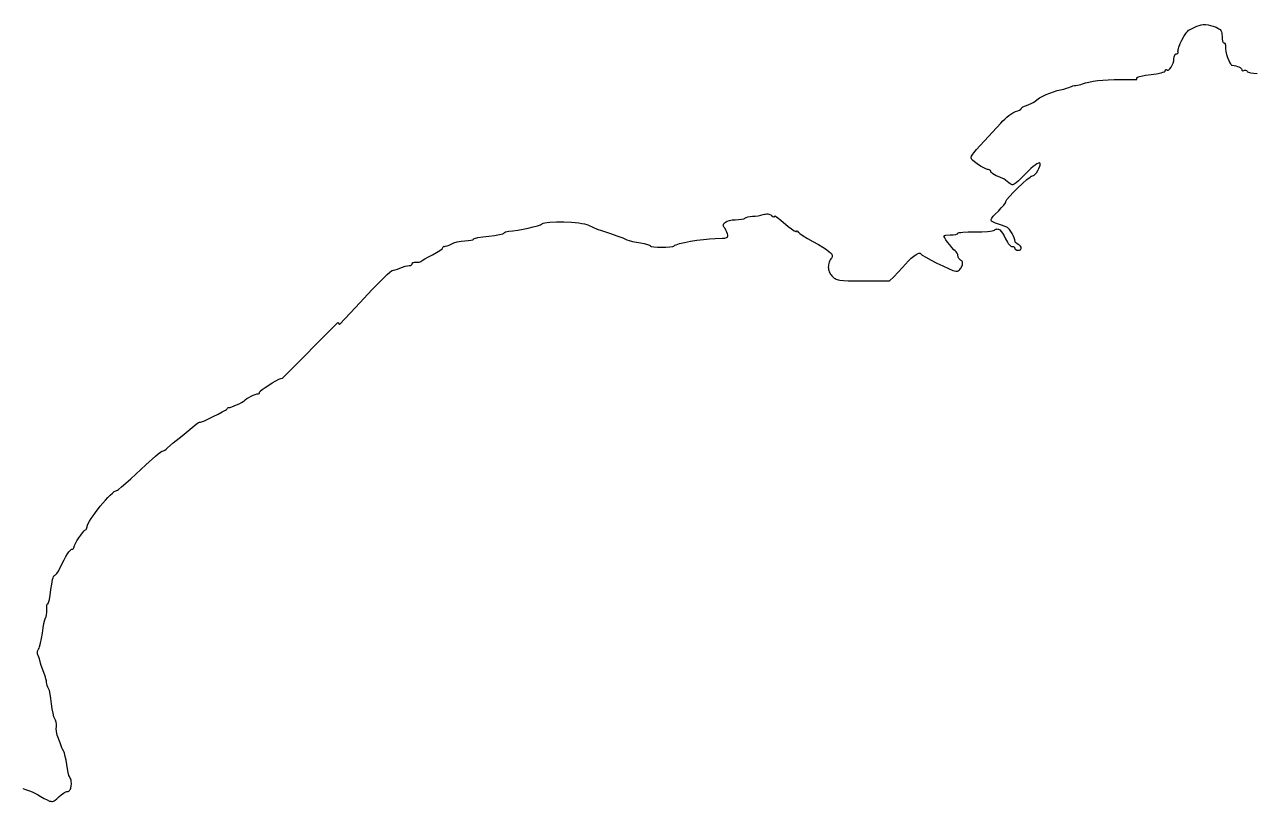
# Model space of a CAD drawing. Extents: x -20.7 to -3.4, y 4.4 to 16.8.
# Drawn here: x -12.048 to -8.401, y 4.445 to 6.747 of the extents above; entities that cross this region are included whole.
import ezdxf

# ---------------------------------------------------------------- set-up
doc = ezdxf.new("R2010")
doc.units = 0
doc.header["$MEASUREMENT"] = 0
doc.layers.add('LAYER_1', color=18, linetype='CONTINUOUS')

msp = doc.modelspace()

# ---------------------------------------------------------------- linework, layer by layer
at = {"layer": 'LAYER_1', "color": 7}
for p, q in [((-8.6129, 6.7119), (-8.6069, 6.721)), ((-8.6069, 6.721), (-8.604, 6.7248)), ((-8.604, 6.7248), (-8.6011, 6.728)), ((-8.6011, 6.728), (-8.5984, 6.7304)), ((-8.5984, 6.7304), (-8.5959, 6.7319)), ((-8.5959, 6.7319), (-8.5737, 6.7424)), ((-8.5737, 6.7424), (-8.5676, 6.7448)), ((-8.5676, 6.7448), (-8.5613, 6.7465)), ((-8.5613, 6.7465), (-8.5548, 6.7473)), ((-8.5548, 6.7473), (-8.548, 6.7474)), ((-8.548, 6.7474), (-8.5409, 6.7466)), ((-8.5409, 6.7466), (-8.5334, 6.745)), ((-8.5334, 6.745), (-8.5255, 6.7427)), ((-8.5255, 6.7427), (-8.517, 6.7395)), ((-8.517, 6.7395), (-8.5123, 6.7373)), ((-8.5123, 6.7373), (-8.5084, 6.735)), ((-8.5084, 6.735), (-8.5053, 6.7324)), ((-8.5053, 6.7324), (-8.503, 6.7296)), ((-8.503, 6.7296), (-8.5012, 6.7262)), ((-8.5012, 6.7262), (-8.5001, 6.7224)), ((-8.5001, 6.7224), (-8.4995, 6.7178)), ((-8.4995, 6.7178), (-8.4993, 6.7125)), ((-8.4993, 6.7125), (-8.4988, 6.7049)), ((-8.6296, 6.6719), (-8.6287, 6.6761)), ((-8.6287, 6.6761), (-8.6274, 6.6807)), ((-8.6274, 6.6807), (-8.6236, 6.6909)), ((-8.6236, 6.6909), (-8.6186, 6.7015)), ((-8.6186, 6.7015), (-8.6129, 6.7119)), ((-8.4988, 6.7049), (-8.4975, 6.6987)), ((-8.4975, 6.6987), (-8.4967, 6.6963)), ((-8.4967, 6.6963), (-8.4957, 6.6945)), ((-8.4957, 6.6945), (-8.4945, 6.6934)), ((-8.4945, 6.6934), (-8.4934, 6.693)), ((-8.4934, 6.693), (-8.4922, 6.6927)), ((-8.4922, 6.6927), (-8.4912, 6.6921)), ((-8.4912, 6.6921), (-8.4903, 6.6911)), ((-8.4903, 6.6911), (-8.4897, 6.6898)), ((-8.4897, 6.6898), (-8.4889, 6.6864)), ((-8.489, 6.6823), (-8.4892, 6.6793)), ((-8.4892, 6.6793), (-8.4891, 6.6758)), ((-8.4891, 6.6758), (-8.4879, 6.6677)), ((-8.4889, 6.6864), (-8.489, 6.6823)), ((-8.6443, 6.6331), (-8.6425, 6.6396)), ((-8.6425, 6.6396), (-8.642, 6.6429)), ((-8.642, 6.6429), (-8.6418, 6.646)), ((-8.6418, 6.646), (-8.6412, 6.6517)), ((-8.6412, 6.6517), (-8.6397, 6.6563)), ((-8.6397, 6.6563), (-8.6388, 6.6581)), ((-8.6388, 6.6581), (-8.6376, 6.6595)), ((-8.6376, 6.6595), (-8.6364, 6.6603)), ((-8.6364, 6.6603), (-8.6351, 6.6606)), ((-8.6351, 6.6606), (-8.6327, 6.661)), ((-8.6327, 6.661), (-8.6309, 6.662)), ((-8.6309, 6.662), (-8.6298, 6.6636)), ((-8.6299, 6.6684), (-8.6296, 6.6719)), ((-8.6297, 6.6655), (-8.6299, 6.6684)), ((-8.6298, 6.6636), (-8.6297, 6.6655)), ((-8.4879, 6.6677), (-8.4857, 6.6587)), ((-8.4857, 6.6587), (-8.4829, 6.6495)), ((-8.4829, 6.6495), (-8.4795, 6.641)), ((-8.4795, 6.641), (-8.476, 6.6339)), ((-8.6932, 6.6017), (-8.6798, 6.6046)), ((-8.6798, 6.6046), (-8.6747, 6.6061)), ((-8.6747, 6.6061), (-8.6708, 6.6077)), ((-8.6708, 6.6077), (-8.6683, 6.6092)), ((-8.6683, 6.6092), (-8.6677, 6.61)), ((-8.6677, 6.61), (-8.6675, 6.6107)), ((-8.6675, 6.6107), (-8.6671, 6.613)), ((-8.6671, 6.613), (-8.6662, 6.6142)), ((-8.6662, 6.6142), (-8.6656, 6.6145)), ((-8.6656, 6.6145), (-8.6649, 6.6144)), ((-8.6649, 6.6144), (-8.6632, 6.6133)), ((-8.6632, 6.6133), (-8.662, 6.6124)), ((-8.662, 6.6124), (-8.6605, 6.6122)), ((-8.6605, 6.6122), (-8.6589, 6.6125)), ((-8.6589, 6.6125), (-8.6572, 6.6134)), ((-8.6572, 6.6134), (-8.6537, 6.6165)), ((-8.6537, 6.6165), (-8.6502, 6.6211)), ((-8.6502, 6.6211), (-8.647, 6.6267)), ((-8.647, 6.6267), (-8.6443, 6.6331)), ((-8.476, 6.6339), (-8.4743, 6.6311)), ((-8.4743, 6.6311), (-8.4726, 6.6289)), ((-8.4726, 6.6289), (-8.471, 6.6275)), ((-8.471, 6.6275), (-8.4696, 6.6269)), ((-8.4696, 6.6269), (-8.4636, 6.626)), ((-8.4636, 6.626), (-8.4582, 6.6249)), ((-8.4582, 6.6249), (-8.4533, 6.6235)), ((-8.4533, 6.6235), (-8.4491, 6.6219)), ((-8.4491, 6.6219), (-8.4457, 6.6201)), ((-8.4457, 6.6201), (-8.4432, 6.6182)), ((-8.4432, 6.6182), (-8.4416, 6.6162)), ((-8.4416, 6.6162), (-8.441, 6.6142)), ((-8.441, 6.6142), (-8.4406, 6.6121)), ((-8.4406, 6.6121), (-8.4393, 6.611)), ((-8.4393, 6.611), (-8.4374, 6.6108)), ((-8.4374, 6.6108), (-8.435, 6.6118)), ((-8.435, 6.6118), (-8.4324, 6.6127)), ((-8.4324, 6.6127), (-8.4296, 6.6125)), ((-8.4296, 6.6125), (-8.427, 6.6112)), ((-8.427, 6.6112), (-8.4249, 6.609)), ((-8.4249, 6.609), (-8.4235, 6.6076)), ((-8.4235, 6.6076), (-8.4212, 6.6064)), ((-8.4212, 6.6064), (-8.4181, 6.6053)), ((-8.4181, 6.6053), (-8.4143, 6.6044)), ((-8.4143, 6.6044), (-8.4054, 6.6031)), ((-8.4054, 6.6031), (-8.3956, 6.6025)), ((-8.9415, 6.5656), (-8.937, 6.5667)), ((-8.937, 6.5667), (-8.9327, 6.5673)), ((-8.9327, 6.5673), (-8.9282, 6.5678)), ((-8.9282, 6.5678), (-8.923, 6.5688)), ((-8.923, 6.5688), (-8.9178, 6.5702)), ((-8.9178, 6.5702), (-8.9133, 6.5717)), ((-8.9133, 6.5717), (-8.9045, 6.5746)), ((-8.9045, 6.5746), (-8.8938, 6.5772)), ((-8.8938, 6.5772), (-8.8815, 6.5794)), ((-8.8815, 6.5794), (-8.8676, 6.5813)), ((-8.8676, 6.5813), (-8.8526, 6.5828)), ((-8.8526, 6.5828), (-8.8364, 6.5839)), ((-8.8364, 6.5839), (-8.8194, 6.5845)), ((-8.8194, 6.5845), (-8.8017, 6.5847)), ((-8.8017, 6.5847), (-8.7516, 6.5845)), ((-8.7516, 6.5897), (-8.7513, 6.5903)), ((-8.7516, 6.5845), (-8.7516, 6.5897)), ((-8.7513, 6.5903), (-8.7507, 6.5908)), ((-8.7507, 6.5908), (-8.7482, 6.5921)), ((-8.7482, 6.5921), (-8.7444, 6.5934)), ((-8.7444, 6.5934), (-8.7392, 6.5947)), ((-8.7392, 6.5947), (-8.7258, 6.5972)), ((-8.7258, 6.5972), (-8.7095, 6.5994)), ((-8.7095, 6.5994), (-8.6932, 6.6017)), ((-9.0404, 6.5298), (-9.031, 6.5349)), ((-9.031, 6.5349), (-9.0207, 6.5398)), ((-9.0207, 6.5398), (-9.0098, 6.5445)), ((-9.0098, 6.5445), (-8.9987, 6.5485)), ((-8.9987, 6.5485), (-8.988, 6.5518)), ((-8.988, 6.5518), (-8.978, 6.5542)), ((-8.978, 6.5542), (-8.9687, 6.5562)), ((-8.9687, 6.5562), (-8.9601, 6.5585)), ((-8.9601, 6.5585), (-8.9532, 6.5607)), ((-8.9532, 6.5607), (-8.9489, 6.5626)), ((-8.9489, 6.5626), (-8.9456, 6.5642)), ((-8.9456, 6.5642), (-8.9415, 6.5656)), ((-9.1046, 6.4917), (-9.0993, 6.4941)), ((-9.0993, 6.4941), (-9.0957, 6.4966)), ((-9.0957, 6.4966), (-9.0948, 6.4978)), ((-9.0948, 6.4978), (-9.0944, 6.4989)), ((-9.0944, 6.4989), (-9.0941, 6.5)), ((-9.0941, 6.5), (-9.0932, 6.5012)), ((-9.0932, 6.5012), (-9.0898, 6.5036)), ((-9.0898, 6.5036), (-9.0848, 6.506)), ((-9.0848, 6.506), (-9.0787, 6.5079)), ((-9.0787, 6.5079), (-9.0719, 6.5101)), ((-9.0719, 6.5101), (-9.0651, 6.513)), ((-9.0651, 6.513), (-9.0589, 6.5165)), ((-9.0589, 6.5165), (-9.0544, 6.5199)), ((-9.0544, 6.5199), (-9.0483, 6.5247)), ((-9.0483, 6.5247), (-9.0404, 6.5298)), ((-9.1547, 6.4556), (-9.149, 6.4617)), ((-9.149, 6.4617), (-9.1429, 6.4675)), ((-9.1429, 6.4675), (-9.1368, 6.473)), ((-9.1368, 6.473), (-9.1308, 6.4779)), ((-9.1308, 6.4779), (-9.125, 6.4822)), ((-9.125, 6.4822), (-9.1197, 6.4857)), ((-9.1197, 6.4857), (-9.115, 6.4882)), ((-9.115, 6.4882), (-9.1111, 6.4896)), ((-9.1111, 6.4896), (-9.1046, 6.4917)), ((-9.2158, 6.3889), (-9.1547, 6.4556)), ((-9.227, 6.3767), (-9.2158, 6.3889)), ((-9.2426, 6.352), (-9.2425, 6.3544)), ((-9.242, 6.3497), (-9.2426, 6.352)), ((-9.2425, 6.3544), (-9.2417, 6.3571)), ((-9.2408, 6.3475), (-9.242, 6.3497)), ((-9.2417, 6.3571), (-9.2403, 6.3601)), ((-9.2389, 6.3453), (-9.2408, 6.3475)), ((-9.2403, 6.3601), (-9.2381, 6.3634)), ((-9.2381, 6.3634), (-9.2351, 6.3673)), ((-9.2351, 6.3673), (-9.227, 6.3767)), ((-9.2333, 6.3406), (-9.2389, 6.3453)), ((-9.2252, 6.3348), (-9.2333, 6.3406)), ((-9.215, 6.3282), (-9.2252, 6.3348)), ((-9.2055, 6.3228), (-9.215, 6.3282)), ((-9.1977, 6.3191), (-9.2055, 6.3228)), ((-9.1948, 6.3181), (-9.1977, 6.3191)), ((-9.1927, 6.3177), (-9.1948, 6.3181)), ((-9.1897, 6.3173), (-9.1927, 6.3177)), ((-9.1873, 6.3161), (-9.1897, 6.3173)), ((-9.1856, 6.3144), (-9.1873, 6.3161)), ((-9.185, 6.3123), (-9.1856, 6.3144)), ((-9.1848, 6.3113), (-9.185, 6.3123)), ((-9.1842, 6.3103), (-9.1848, 6.3113)), ((-9.0733, 6.3134), (-9.0813, 6.3055)), ((-9.0659, 6.3204), (-9.0733, 6.3134)), ((-9.059, 6.3263), (-9.0659, 6.3204)), ((-9.053, 6.3311), (-9.059, 6.3263)), ((-9.0479, 6.3346), (-9.053, 6.3311)), ((-9.0496, 6.3084), (-9.0454, 6.3146)), ((-9.0438, 6.3369), (-9.0479, 6.3346)), ((-9.0454, 6.3146), (-9.0419, 6.3212)), ((-9.0409, 6.3377), (-9.0438, 6.3369)), ((-9.0419, 6.3212), (-9.0395, 6.3275)), ((-9.04, 6.3375), (-9.0409, 6.3377)), ((-9.0393, 6.337), (-9.04, 6.3375)), ((-9.0395, 6.3275), (-9.0388, 6.3304)), ((-9.0387, 6.3352), (-9.0393, 6.337)), ((-9.0388, 6.3304), (-9.0385, 6.333)), ((-9.0385, 6.333), (-9.0387, 6.3352)), ((-9.1821, 6.3079), (-9.1842, 6.3103)), ((-9.1787, 6.3052), (-9.1821, 6.3079)), ((-9.1742, 6.3024), (-9.1787, 6.3052)), ((-9.1689, 6.2995), (-9.1742, 6.3024)), ((-9.1629, 6.2967), (-9.1689, 6.2995)), ((-9.1563, 6.2939), (-9.1629, 6.2967)), ((-9.1494, 6.2915), (-9.1563, 6.2939)), ((-9.146, 6.2898), (-9.1494, 6.2915)), ((-9.1413, 6.2867), (-9.146, 6.2898)), ((-9.1362, 6.2827), (-9.1413, 6.2867)), ((-9.131, 6.2782), (-9.1362, 6.2827)), ((-9.1271, 6.2749), (-9.131, 6.2782)), ((-9.1235, 6.2729), (-9.1271, 6.2749)), ((-9.1099, 6.278), (-9.1154, 6.2741)), ((-9.1027, 6.2843), (-9.1099, 6.278)), ((-9.1044, 6.2638), (-9.0908, 6.2767)), ((-9.0934, 6.2934), (-9.1027, 6.2843)), ((-9.0813, 6.3055), (-9.0934, 6.2934)), ((-9.0908, 6.2767), (-9.0783, 6.2877)), ((-9.0783, 6.2877), (-9.0684, 6.2954)), ((-9.0684, 6.2954), (-9.0649, 6.2976)), ((-9.0649, 6.2976), (-9.0627, 6.2983)), ((-9.0627, 6.2983), (-9.0607, 6.2987)), ((-9.0607, 6.2987), (-9.0586, 6.2997)), ((-9.0586, 6.2997), (-9.0564, 6.3012)), ((-9.0564, 6.3012), (-9.0542, 6.3032)), ((-9.0542, 6.3032), (-9.0496, 6.3084)), ((-9.1368, 6.2286), (-9.1289, 6.2382)), ((-9.1289, 6.2382), (-9.1176, 6.2505)), ((-9.1217, 6.2725), (-9.1235, 6.2729)), ((-9.1198, 6.2725), (-9.1217, 6.2725)), ((-9.1177, 6.2731), (-9.1198, 6.2725)), ((-9.1154, 6.2741), (-9.1177, 6.2731)), ((-9.1176, 6.2505), (-9.1044, 6.2638)), ((-9.1624, 6.1948), (-9.1536, 6.2038)), ((-9.1536, 6.2038), (-9.1464, 6.2121)), ((-9.1464, 6.2121), (-9.1415, 6.2188)), ((-9.1415, 6.2188), (-9.1402, 6.2213)), ((-9.1402, 6.2213), (-9.1397, 6.2229)), ((-9.1397, 6.2229), (-9.1389, 6.2252)), ((-9.1389, 6.2252), (-9.1368, 6.2286)), ((-9.966, 6.1644), (-9.9592, 6.1668)), ((-9.9592, 6.1668), (-9.9511, 6.1684)), ((-9.9511, 6.1684), (-9.9422, 6.1689)), ((-9.9422, 6.1689), (-9.9325, 6.1693)), ((-9.9325, 6.1693), (-9.9238, 6.1704)), ((-9.9238, 6.1704), (-9.9171, 6.1719)), ((-9.9171, 6.1719), (-9.9148, 6.1728)), ((-9.9148, 6.1728), (-9.9133, 6.1738)), ((-9.9133, 6.1738), (-9.912, 6.1748)), ((-9.912, 6.1748), (-9.9101, 6.1757)), ((-9.9101, 6.1757), (-9.9048, 6.1773)), ((-9.9048, 6.1773), (-9.8983, 6.1785)), ((-9.8983, 6.1785), (-9.8912, 6.179)), ((-9.8912, 6.179), (-9.8834, 6.1795)), ((-9.8834, 6.1795), (-9.8747, 6.1807)), ((-9.8747, 6.1807), (-9.8662, 6.1824)), ((-9.8662, 6.1824), (-9.8591, 6.1843)), ((-9.8591, 6.1843), (-9.8557, 6.1853)), ((-9.8557, 6.1853), (-9.8522, 6.1859)), ((-9.8522, 6.1859), (-9.8489, 6.1861)), ((-9.8489, 6.1861), (-9.8457, 6.186)), ((-9.8457, 6.186), (-9.8427, 6.1854)), ((-9.8427, 6.1854), (-9.8398, 6.1845)), ((-9.8398, 6.1845), (-9.8372, 6.1833)), ((-9.8372, 6.1833), (-9.8349, 6.1816)), ((-9.8349, 6.1816), (-9.8312, 6.1789)), ((-9.8312, 6.1789), (-9.8282, 6.1774)), ((-9.8282, 6.1774), (-9.8262, 6.1771)), ((-9.8262, 6.1771), (-9.8257, 6.1774)), ((-9.8257, 6.1774), (-9.8255, 6.1781)), ((-9.8255, 6.1781), (-9.8253, 6.1795)), ((-9.8253, 6.1795), (-9.825, 6.1798)), ((-9.825, 6.1798), (-9.8245, 6.18)), ((-9.8245, 6.18), (-9.8227, 6.1793)), ((-9.8227, 6.1793), (-9.8195, 6.1773)), ((-9.8195, 6.1773), (-9.8074, 6.1677)), ((-9.8074, 6.1677), (-9.785, 6.1491)), ((-9.1838, 6.168), (-9.1836, 6.1697)), ((-9.1834, 6.1665), (-9.1838, 6.168)), ((-9.1836, 6.1697), (-9.1829, 6.1717)), ((-9.1825, 6.1651), (-9.1834, 6.1665)), ((-9.1829, 6.1717), (-9.1817, 6.1739)), ((-9.1811, 6.1638), (-9.1825, 6.1651)), ((-9.1817, 6.1739), (-9.1776, 6.1793)), ((-9.1776, 6.1793), (-9.1711, 6.1861)), ((-9.1711, 6.1861), (-9.1624, 6.1948)), ((-10.6286, 6.1285), (-10.6279, 6.129)), ((-10.6279, 6.129), (-10.6277, 6.1295)), ((-10.6277, 6.1295), (-10.6274, 6.1304)), ((-10.6274, 6.1304), (-10.6265, 6.1313)), ((-10.6265, 6.1313), (-10.6234, 6.133)), ((-10.6234, 6.133), (-10.6187, 6.1342)), ((-10.6187, 6.1342), (-10.6131, 6.135)), ((-10.6131, 6.135), (-10.601, 6.1362)), ((-10.601, 6.1362), (-10.5867, 6.1384)), ((-10.5867, 6.1384), (-10.5712, 6.1412)), ((-10.5712, 6.1412), (-10.5556, 6.1444)), ((-10.5556, 6.1444), (-10.5411, 6.1479)), ((-10.5411, 6.1479), (-10.5287, 6.1512)), ((-10.5287, 6.1512), (-10.5196, 6.1542)), ((-10.5196, 6.1542), (-10.5166, 6.1556)), ((-10.5166, 6.1556), (-10.5148, 6.1567)), ((-10.5148, 6.1567), (-10.5135, 6.1576)), ((-10.5135, 6.1576), (-10.5117, 6.1584)), ((-10.5117, 6.1584), (-10.5067, 6.1598)), ((-10.5067, 6.1598), (-10.5, 6.1609)), ((-10.5, 6.1609), (-10.4918, 6.1617)), ((-10.4918, 6.1617), (-10.4722, 6.1626)), ((-10.4722, 6.1626), (-10.4499, 6.1625)), ((-10.4499, 6.1625), (-10.4272, 6.1614)), ((-10.4272, 6.1614), (-10.4061, 6.1594)), ((-10.4061, 6.1594), (-10.3969, 6.1581)), ((-10.3969, 6.1581), (-10.3888, 6.1567)), ((-10.3888, 6.1567), (-10.3823, 6.155)), ((-10.3823, 6.155), (-10.3775, 6.1531)), ((-10.3775, 6.1531), (-10.3646, 6.1469)), ((-10.3646, 6.1469), (-10.3517, 6.1414)), ((-10.3517, 6.1414), (-10.339, 6.1366)), ((-10.339, 6.1366), (-10.3268, 6.1328)), ((-10.3268, 6.1328), (-10.3116, 6.128)), ((-9.9776, 6.1519), (-9.9774, 6.1539)), ((-9.9773, 6.1499), (-9.9776, 6.1519)), ((-9.9774, 6.1539), (-9.9766, 6.1559)), ((-9.9764, 6.1478), (-9.9773, 6.1499)), ((-9.9766, 6.1559), (-9.9754, 6.1578)), ((-9.9748, 6.1458), (-9.9764, 6.1478)), ((-9.9754, 6.1578), (-9.9737, 6.1596)), ((-9.9724, 6.1425), (-9.9748, 6.1458)), ((-9.9737, 6.1596), (-9.9715, 6.1613)), ((-9.9697, 6.1378), (-9.9724, 6.1425)), ((-9.9715, 6.1613), (-9.969, 6.163)), ((-9.9673, 6.1324), (-9.9697, 6.1378)), ((-9.969, 6.163), (-9.966, 6.1644)), ((-9.9654, 6.1269), (-9.9673, 6.1324)), ((-9.785, 6.1491), (-9.7756, 6.1416)), ((-9.7756, 6.1416), (-9.7679, 6.1364)), ((-9.7679, 6.1364), (-9.7649, 6.1347)), ((-9.7649, 6.1347), (-9.7626, 6.1338)), ((-9.7626, 6.1338), (-9.7612, 6.1336)), ((-9.7612, 6.1336), (-9.7608, 6.1338)), ((-9.7608, 6.1338), (-9.7607, 6.1343)), ((-9.7607, 6.1343), (-9.7603, 6.1359)), ((-9.7603, 6.1359), (-9.7598, 6.1361)), ((-9.7598, 6.1361), (-9.7592, 6.136)), ((-9.7592, 6.136), (-9.7577, 6.1349)), ((-9.7577, 6.1349), (-9.7558, 6.1325)), ((-9.7558, 6.1325), (-9.7541, 6.1306)), ((-9.7541, 6.1306), (-9.7509, 6.128)), ((-9.2825, 6.1277), (-9.282, 6.1287)), ((-9.282, 6.1287), (-9.2818, 6.1292)), ((-9.2818, 6.1292), (-9.281, 6.1297)), ((-9.281, 6.1297), (-9.2781, 6.1306)), ((-9.2781, 6.1306), (-9.2734, 6.1314)), ((-9.2734, 6.1314), (-9.2673, 6.1321)), ((-9.2673, 6.1321), (-9.2514, 6.133)), ((-9.2514, 6.133), (-9.2319, 6.1331)), ((-9.2319, 6.1331), (-9.2118, 6.1333)), ((-9.2118, 6.1333), (-9.1942, 6.1344)), ((-9.1942, 6.1344), (-9.1869, 6.1351)), ((-9.1869, 6.1351), (-9.181, 6.1361)), ((-9.1767, 6.1615), (-9.1811, 6.1638)), ((-9.181, 6.1361), (-9.1766, 6.1371)), ((-9.1704, 6.1592), (-9.1767, 6.1615)), ((-9.1766, 6.1371), (-9.174, 6.1383)), ((-9.174, 6.1383), (-9.1719, 6.1397)), ((-9.1719, 6.1397), (-9.17, 6.1407)), ((-9.1527, 6.1531), (-9.1704, 6.1592)), ((-9.17, 6.1407), (-9.168, 6.1413)), ((-9.168, 6.1413), (-9.1661, 6.1415)), ((-9.1661, 6.1415), (-9.1641, 6.1414)), ((-9.1641, 6.1414), (-9.1622, 6.1408)), ((-9.1622, 6.1408), (-9.1602, 6.1399)), ((-9.1602, 6.1399), (-9.1583, 6.1385)), ((-9.1583, 6.1385), (-9.1543, 6.1345)), ((-9.1543, 6.1345), (-9.1501, 6.1288)), ((-9.1376, 6.1465), (-9.1527, 6.1531)), ((-9.1501, 6.1288), (-9.1456, 6.1212)), ((-9.1357, 6.1454), (-9.1376, 6.1465)), ((-9.1337, 6.1439), (-9.1357, 6.1454)), ((-9.1296, 6.1398), (-9.1337, 6.1439)), ((-9.1255, 6.1345), (-9.1296, 6.1398)), ((-9.1216, 6.1284), (-9.1255, 6.1345)), ((-10.7961, 6.0914), (-10.7903, 6.0937)), ((-10.7903, 6.0937), (-10.7841, 6.0969)), ((-10.7841, 6.0969), (-10.7806, 6.0986)), ((-10.7806, 6.0986), (-10.7763, 6.1002)), ((-10.7763, 6.1002), (-10.766, 6.103)), ((-10.766, 6.103), (-10.7547, 6.1051)), ((-10.7547, 6.1051), (-10.7437, 6.1062)), ((-10.7437, 6.1062), (-10.7338, 6.1069)), ((-10.7338, 6.1069), (-10.7257, 6.1082)), ((-10.7257, 6.1082), (-10.7202, 6.1098)), ((-10.7202, 6.1098), (-10.7187, 6.1106)), ((-10.7187, 6.1106), (-10.7182, 6.1115)), ((-10.7182, 6.1115), (-10.718, 6.112)), ((-10.718, 6.112), (-10.7173, 6.1125)), ((-10.7173, 6.1125), (-10.7147, 6.1136)), ((-10.7147, 6.1136), (-10.7049, 6.1159)), ((-10.7049, 6.1159), (-10.6905, 6.1183)), ((-10.6905, 6.1183), (-10.6729, 6.1204)), ((-10.6729, 6.1204), (-10.6554, 6.1225)), ((-10.6554, 6.1225), (-10.641, 6.125)), ((-10.641, 6.125), (-10.6312, 6.1274)), ((-10.6312, 6.1274), (-10.6286, 6.1285)), ((-10.3116, 6.128), (-10.293, 6.1215)), ((-10.293, 6.1215), (-10.2756, 6.1149)), ((-10.2756, 6.1149), (-10.2636, 6.1097)), ((-10.2636, 6.1097), (-10.2569, 6.1072)), ((-10.2569, 6.1072), (-10.247, 6.1045)), ((-10.247, 6.1045), (-10.2353, 6.102)), ((-10.2353, 6.102), (-10.2232, 6.1)), ((-10.2232, 6.1), (-10.2119, 6.0981)), ((-10.2119, 6.0981), (-10.2027, 6.0959)), ((-10.2027, 6.0959), (-10.1965, 6.0937)), ((-10.1965, 6.0937), (-10.1948, 6.0927)), ((-10.1948, 6.0927), (-10.1942, 6.0917)), ((-10.123, 6.0916), (-10.1211, 6.0931)), ((-10.1211, 6.0931), (-10.1176, 6.0946)), ((-10.1176, 6.0946), (-10.107, 6.098)), ((-10.107, 6.098), (-10.0923, 6.1015)), ((-10.0923, 6.1015), (-10.0749, 6.1049)), ((-10.0749, 6.1049), (-10.0559, 6.108)), ((-10.0559, 6.108), (-10.0365, 6.1105)), ((-10.0365, 6.1105), (-10.0181, 6.1123)), ((-10.0181, 6.1123), (-10.0018, 6.1132)), ((-10.0018, 6.1132), (-9.9799, 6.1139)), ((-9.9799, 6.1139), (-9.973, 6.1147)), ((-9.973, 6.1147), (-9.9683, 6.1158)), ((-9.9683, 6.1158), (-9.9667, 6.1166)), ((-9.9667, 6.1166), (-9.9655, 6.1175)), ((-9.9655, 6.1175), (-9.9647, 6.1186)), ((-9.9644, 6.1229), (-9.9654, 6.1269)), ((-9.9647, 6.1186), (-9.9643, 6.1198)), ((-9.9643, 6.1198), (-9.9644, 6.1229)), ((-9.7509, 6.128), (-9.7411, 6.1212)), ((-9.7411, 6.1212), (-9.7277, 6.113)), ((-9.7277, 6.113), (-9.7122, 6.1043)), ((-9.7122, 6.1043), (-9.6957, 6.0952)), ((-9.6957, 6.0952), (-9.6821, 6.0872)), ((-9.3232, 6.1199), (-9.323, 6.121)), ((-9.3229, 6.1185), (-9.3232, 6.1199)), ((-9.323, 6.121), (-9.3224, 6.1219)), ((-9.3211, 6.1148), (-9.3229, 6.1185)), ((-9.3224, 6.1219), (-9.3214, 6.1225)), ((-9.3214, 6.1225), (-9.3178, 6.1233)), ((-9.3178, 6.1096), (-9.3211, 6.1148)), ((-9.3178, 6.1233), (-9.3049, 6.1237)), ((-9.313, 6.1026), (-9.3178, 6.1096)), ((-9.3066, 6.0941), (-9.313, 6.1026)), ((-9.3002, 6.0863), (-9.3066, 6.0941)), ((-9.3049, 6.1237), (-9.296, 6.1241)), ((-9.296, 6.1241), (-9.2887, 6.1251)), ((-9.2887, 6.1251), (-9.286, 6.1259)), ((-9.286, 6.1259), (-9.2838, 6.1268)), ((-9.2838, 6.1268), (-9.2825, 6.1277)), ((-9.1456, 6.1212), (-9.1408, 6.1118)), ((-9.1408, 6.1118), (-9.1357, 6.1027)), ((-9.1357, 6.1027), (-9.133, 6.0989)), ((-9.133, 6.0989), (-9.1303, 6.0955)), ((-9.1303, 6.0955), (-9.1278, 6.0929)), ((-9.1278, 6.0929), (-9.1254, 6.0909)), ((-9.1182, 6.122), (-9.1216, 6.1284)), ((-9.1154, 6.1155), (-9.1182, 6.122)), ((-9.1136, 6.1095), (-9.1154, 6.1155)), ((-9.1129, 6.1042), (-9.1136, 6.1095)), ((-9.1122, 6.1026), (-9.1129, 6.1042)), ((-9.1102, 6.1004), (-9.1122, 6.1026)), ((-9.1073, 6.0981), (-9.1102, 6.1004)), ((-9.1037, 6.0958), (-9.1073, 6.0981)), ((-9.0997, 6.0931), (-9.1037, 6.0958)), ((-9.0969, 6.0902), (-9.0997, 6.0931)), ((-10.8622, 6.0528), (-10.8517, 6.0588)), ((-10.8517, 6.0588), (-10.8395, 6.0653)), ((-10.8395, 6.0653), (-10.8276, 6.0719)), ((-10.8276, 6.0719), (-10.8178, 6.0781)), ((-10.8178, 6.0781), (-10.8112, 6.0831)), ((-10.8112, 6.0831), (-10.8094, 6.085)), ((-10.8094, 6.085), (-10.8088, 6.0863)), ((-10.8088, 6.0863), (-10.8084, 6.0881)), ((-10.8084, 6.0881), (-10.8074, 6.0894)), ((-10.8074, 6.0894), (-10.8058, 6.0901)), ((-10.8058, 6.0901), (-10.8039, 6.0899)), ((-10.8039, 6.0899), (-10.8027, 6.0898)), ((-10.8027, 6.0898), (-10.8009, 6.0901)), ((-10.8009, 6.0901), (-10.7961, 6.0914)), ((-10.1942, 6.0917), (-10.1935, 6.0908)), ((-10.1935, 6.0908), (-10.1913, 6.09)), ((-10.1913, 6.09), (-10.1837, 6.0888)), ((-10.1837, 6.0888), (-10.1729, 6.088)), ((-10.1729, 6.088), (-10.1603, 6.0878)), ((-10.1603, 6.0878), (-10.1476, 6.088)), ((-10.1476, 6.088), (-10.1361, 6.0887)), ((-10.1361, 6.0887), (-10.1274, 6.0899)), ((-10.1274, 6.0899), (-10.1246, 6.0907)), ((-10.1246, 6.0907), (-10.123, 6.0916)), ((-9.6821, 6.0872), (-9.6714, 6.0802)), ((-9.6714, 6.0802), (-9.6635, 6.0741)), ((-9.6635, 6.0741), (-9.6605, 6.0714)), ((-9.6605, 6.0714), (-9.6581, 6.0688)), ((-9.6563, 6.0564), (-9.6587, 6.0531)), ((-9.6581, 6.0688), (-9.6564, 6.0664)), ((-9.6564, 6.0664), (-9.6552, 6.0642)), ((-9.6553, 6.0582), (-9.6563, 6.0564)), ((-9.6547, 6.06), (-9.6553, 6.0582)), ((-9.6552, 6.0642), (-9.6547, 6.062)), ((-9.6547, 6.062), (-9.6547, 6.06)), ((-9.4204, 6.0545), (-9.4127, 6.061)), ((-9.4127, 6.061), (-9.4059, 6.0658)), ((-9.4059, 6.0658), (-9.4002, 6.0688)), ((-9.4002, 6.0688), (-9.3979, 6.0695)), ((-9.3979, 6.0695), (-9.3959, 6.0697)), ((-9.3959, 6.0697), (-9.3944, 6.0694)), ((-9.3944, 6.0694), (-9.3933, 6.0685)), ((-9.3933, 6.0685), (-9.3914, 6.0668)), ((-9.3914, 6.0668), (-9.3879, 6.0643)), ((-9.3879, 6.0643), (-9.3768, 6.0577)), ((-9.3768, 6.0577), (-9.3617, 6.0495)), ((-9.2944, 6.0801), (-9.3002, 6.0863)), ((-9.2901, 6.0764), (-9.2944, 6.0801)), ((-9.2885, 6.0752), (-9.2901, 6.0764)), ((-9.287, 6.0737), (-9.2885, 6.0752)), ((-9.2844, 6.07), (-9.287, 6.0737)), ((-9.2827, 6.0658), (-9.2844, 6.07)), ((-9.282, 6.0617), (-9.2827, 6.0658)), ((-9.2819, 6.0597), (-9.282, 6.0617)), ((-9.2813, 6.0577), (-9.2819, 6.0597)), ((-9.2794, 6.0539), (-9.2813, 6.0577)), ((-9.1254, 6.0909), (-9.1233, 6.0899)), ((-9.1233, 6.0899), (-9.1215, 6.0897)), ((-9.1215, 6.0897), (-9.1185, 6.0898)), ((-9.1185, 6.0898), (-9.1161, 6.0889)), ((-9.1161, 6.0889), (-9.1144, 6.0872)), ((-9.1144, 6.0872), (-9.114, 6.0861)), ((-9.114, 6.0861), (-9.1138, 6.0848)), ((-9.1138, 6.0848), (-9.1136, 6.0835)), ((-9.1136, 6.0835), (-9.1131, 6.0823)), ((-9.1131, 6.0823), (-9.1122, 6.0812)), ((-9.1122, 6.0812), (-9.111, 6.0803)), ((-9.111, 6.0803), (-9.1079, 6.0789)), ((-9.1079, 6.0789), (-9.1041, 6.0784)), ((-9.1041, 6.0784), (-9.1001, 6.0788)), ((-9.1001, 6.0788), (-9.0972, 6.0801)), ((-9.0972, 6.0801), (-9.0961, 6.0811)), ((-9.0952, 6.0873), (-9.0969, 6.0902)), ((-9.0961, 6.0811), (-9.0954, 6.0821)), ((-9.0954, 6.0821), (-9.0949, 6.0833)), ((-9.0947, 6.0846), (-9.0952, 6.0873)), ((-9.0949, 6.0833), (-9.0947, 6.0846)), ((-10.9554, 6.0191), (-10.9502, 6.0205)), ((-10.9502, 6.0205), (-10.9435, 6.0227)), ((-10.9435, 6.0227), (-10.9361, 6.0256)), ((-10.9361, 6.0256), (-10.9283, 6.0285)), ((-10.9283, 6.0285), (-10.9206, 6.0309)), ((-10.9206, 6.0309), (-10.9137, 6.0325)), ((-10.9137, 6.0325), (-10.9086, 6.0331)), ((-10.9086, 6.0331), (-10.905, 6.0335)), ((-10.905, 6.0335), (-10.9021, 6.0348)), ((-10.9021, 6.0348), (-10.9001, 6.0367)), ((-10.9001, 6.0367), (-10.8996, 6.0378)), ((-10.8996, 6.0378), (-10.8994, 6.039)), ((-10.8994, 6.039), (-10.8991, 6.0401)), ((-10.8991, 6.0401), (-10.8985, 6.0411)), ((-10.8985, 6.0411), (-10.8974, 6.042)), ((-10.8974, 6.042), (-10.896, 6.0426)), ((-10.896, 6.0426), (-10.8924, 6.0433)), ((-10.8924, 6.0433), (-10.888, 6.0431)), ((-10.888, 6.0431), (-10.8834, 6.0428)), ((-10.8834, 6.0428), (-10.8791, 6.0431)), ((-10.8791, 6.0431), (-10.8756, 6.0439)), ((-10.8756, 6.0439), (-10.8744, 6.0446)), ((-10.8744, 6.0446), (-10.8735, 6.0453)), ((-10.8735, 6.0453), (-10.8698, 6.0481)), ((-10.8698, 6.0481), (-10.8622, 6.0528)), ((-9.6662, 6.032), (-9.6663, 6.0284)), ((-9.6663, 6.0284), (-9.6661, 6.0249)), ((-9.6657, 6.0356), (-9.6662, 6.032)), ((-9.6661, 6.0249), (-9.6656, 6.0214)), ((-9.665, 6.0391), (-9.6657, 6.0356)), ((-9.6656, 6.0214), (-9.6648, 6.018)), ((-9.6639, 6.0427), (-9.665, 6.0391)), ((-9.6625, 6.0462), (-9.6639, 6.0427)), ((-9.6608, 6.0497), (-9.6625, 6.0462)), ((-9.6587, 6.0531), (-9.6608, 6.0497)), ((-9.4589, 6.0132), (-9.4461, 6.0275)), ((-9.4461, 6.0275), (-9.4374, 6.0376)), ((-9.4374, 6.0376), (-9.4287, 6.0467)), ((-9.4287, 6.0467), (-9.4204, 6.0545)), ((-9.3617, 6.0495), (-9.3445, 6.0406)), ((-9.3445, 6.0406), (-9.3268, 6.032)), ((-9.3268, 6.032), (-9.3104, 6.0244)), ((-9.3104, 6.0244), (-9.297, 6.0188)), ((-9.2811, 6.0177), (-9.2787, 6.0194)), ((-9.2766, 6.0507), (-9.2794, 6.0539)), ((-9.2787, 6.0194), (-9.2765, 6.0216)), ((-9.2749, 6.0495), (-9.2766, 6.0507)), ((-9.2765, 6.0216), (-9.2745, 6.024)), ((-9.2731, 6.0487), (-9.2749, 6.0495)), ((-9.2745, 6.024), (-9.2727, 6.0268)), ((-9.2711, 6.0475), (-9.2731, 6.0487)), ((-9.2727, 6.0268), (-9.2712, 6.0297)), ((-9.2712, 6.0297), (-9.2699, 6.0326)), ((-9.2697, 6.0458), (-9.2711, 6.0475)), ((-9.2699, 6.0326), (-9.269, 6.0356)), ((-9.2688, 6.0437), (-9.2697, 6.0458)), ((-9.269, 6.0356), (-9.2685, 6.0385)), ((-9.2684, 6.0412), (-9.2688, 6.0437)), ((-9.2685, 6.0385), (-9.2684, 6.0412)), ((-11.0183, 5.9616), (-10.9852, 5.9957)), ((-10.9852, 5.9957), (-10.9742, 6.0066)), ((-10.9742, 6.0066), (-10.9663, 6.0138)), ((-10.9663, 6.0138), (-10.9611, 6.0178)), ((-10.9611, 6.0178), (-10.9595, 6.0187)), ((-10.9595, 6.0187), (-10.9584, 6.0188)), ((-10.9584, 6.0188), (-10.9554, 6.0191)), ((-9.6648, 6.018), (-9.6637, 6.0147)), ((-9.6637, 6.0147), (-9.6622, 6.0114)), ((-9.6622, 6.0114), (-9.6604, 6.0083)), ((-9.6604, 6.0083), (-9.6583, 6.0054)), ((-9.6583, 6.0054), (-9.6559, 6.0025)), ((-9.6559, 6.0025), (-9.6512, 5.9979)), ((-9.6512, 5.9979), (-9.6489, 5.9961)), ((-9.6489, 5.9961), (-9.6463, 5.9944)), ((-9.6463, 5.9944), (-9.6435, 5.993)), ((-9.6435, 5.993), (-9.6403, 5.9918)), ((-9.6403, 5.9918), (-9.6367, 5.9908)), ((-9.6367, 5.9908), (-9.6324, 5.99)), ((-9.6324, 5.99), (-9.6216, 5.9888)), ((-9.6216, 5.9888), (-9.6071, 5.9882)), ((-9.6071, 5.9882), (-9.5635, 5.9878)), ((-9.5635, 5.9878), (-9.485, 5.9878)), ((-9.485, 5.9878), (-9.4719, 6)), ((-9.4719, 6), (-9.4589, 6.0132)), ((-9.297, 6.0188), (-9.2921, 6.017)), ((-9.2921, 6.017), (-9.2885, 6.0161)), ((-9.2885, 6.0161), (-9.286, 6.016)), ((-9.286, 6.016), (-9.2835, 6.0166)), ((-9.2835, 6.0166), (-9.2811, 6.0177)), ((-11.0682, 5.9086), (-11.0183, 5.9616)), ((-11.115, 5.8584), (-11.0682, 5.9086)), ((-11.2843, 5.6989), (-11.1204, 5.8638)), ((-11.1204, 5.8638), (-11.115, 5.8584)), ((-11.3143, 5.6856), (-11.304, 5.6915)), ((-11.304, 5.6915), (-11.2953, 5.6959)), ((-11.2953, 5.6959), (-11.2919, 5.6973)), ((-11.2919, 5.6973), (-11.2893, 5.698)), ((-11.2893, 5.698), (-11.2843, 5.6989)), ((-11.3536, 5.6535), (-11.3526, 5.6551)), ((-11.3526, 5.6551), (-11.3522, 5.6573)), ((-11.3522, 5.6573), (-11.3516, 5.6586)), ((-11.3516, 5.6586), (-11.35, 5.6605)), ((-11.35, 5.6605), (-11.344, 5.6656)), ((-11.344, 5.6656), (-11.3353, 5.6719)), ((-11.3353, 5.6719), (-11.3251, 5.6788)), ((-11.3251, 5.6788), (-11.3143, 5.6856)), ((-11.4342, 5.6143), (-11.42, 5.6201)), ((-11.42, 5.6201), (-11.4124, 5.6236)), ((-11.4124, 5.6236), (-11.4056, 5.6271)), ((-11.4056, 5.6271), (-11.4004, 5.6302)), ((-11.4004, 5.6302), (-11.3975, 5.6325)), ((-11.3975, 5.6325), (-11.3944, 5.6354)), ((-11.3944, 5.6354), (-11.3896, 5.6387)), ((-11.3896, 5.6387), (-11.3837, 5.6423)), ((-11.3837, 5.6423), (-11.3772, 5.6457)), ((-11.3772, 5.6457), (-11.3707, 5.6488)), ((-11.3707, 5.6488), (-11.3648, 5.6512)), ((-11.3648, 5.6512), (-11.3601, 5.6526)), ((-11.3601, 5.6526), (-11.3583, 5.6529)), ((-11.3583, 5.6529), (-11.3571, 5.6528)), ((-11.3571, 5.6528), (-11.3552, 5.6527)), ((-11.3552, 5.6527), (-11.3536, 5.6535)), ((-11.5033, 5.5787), (-11.4892, 5.5854)), ((-11.4892, 5.5854), (-11.4751, 5.5926)), ((-11.4751, 5.5926), (-11.4625, 5.5993)), ((-11.4625, 5.5993), (-11.4531, 5.6048)), ((-11.4531, 5.6048), (-11.4501, 5.6068)), ((-11.4501, 5.6068), (-11.4485, 5.6083)), ((-11.4485, 5.6083), (-11.4468, 5.6103)), ((-11.4468, 5.6103), (-11.445, 5.6118)), ((-11.445, 5.6118), (-11.4433, 5.6126)), ((-11.4433, 5.6126), (-11.4421, 5.6125)), ((-11.4421, 5.6125), (-11.441, 5.6124)), ((-11.441, 5.6124), (-11.4393, 5.6127)), ((-11.4393, 5.6127), (-11.4342, 5.6143)), ((-11.5819, 5.5285), (-11.54, 5.5626)), ((-11.54, 5.5626), (-11.5361, 5.5655)), ((-11.5361, 5.5655), (-11.5327, 5.5677)), ((-11.5327, 5.5677), (-11.5301, 5.5689)), ((-11.5301, 5.5689), (-11.5292, 5.5691)), ((-11.5292, 5.5691), (-11.5287, 5.569)), ((-11.5287, 5.569), (-11.5274, 5.5689)), ((-11.5274, 5.5689), (-11.5246, 5.5697)), ((-11.5246, 5.5697), (-11.5156, 5.5732)), ((-11.5156, 5.5732), (-11.5033, 5.5787)), ((-11.6077, 5.5073), (-11.5819, 5.5285)), ((-11.661, 5.4676), (-11.6522, 5.4751)), ((-11.6522, 5.4751), (-11.646, 5.4799)), ((-11.646, 5.4799), (-11.642, 5.4825)), ((-11.642, 5.4825), (-11.6396, 5.4832)), ((-11.6396, 5.4832), (-11.6369, 5.484)), ((-11.6369, 5.484), (-11.6331, 5.486)), ((-11.6331, 5.486), (-11.6288, 5.4891)), ((-11.6288, 5.4891), (-11.6245, 5.4928)), ((-11.6245, 5.4928), (-11.6077, 5.5073)), ((-11.7341, 5.4007), (-11.689, 5.4425)), ((-11.689, 5.4425), (-11.661, 5.4676)), ((-11.7487, 5.3875), (-11.7341, 5.4007)), ((-11.7884, 5.3583), (-11.7829, 5.3628)), ((-11.7829, 5.3628), (-11.7784, 5.3657)), ((-11.7784, 5.3657), (-11.7766, 5.3665)), ((-11.7766, 5.3665), (-11.7751, 5.3667)), ((-11.7751, 5.3667), (-11.7735, 5.3674)), ((-11.7735, 5.3674), (-11.7705, 5.3694)), ((-11.7705, 5.3694), (-11.7612, 5.3767)), ((-11.7612, 5.3767), (-11.7487, 5.3875)), ((-11.8242, 5.3193), (-11.809, 5.3372)), ((-11.809, 5.3372), (-11.8016, 5.3452)), ((-11.8016, 5.3452), (-11.7947, 5.3523)), ((-11.7947, 5.3523), (-11.7884, 5.3583)), ((-11.8512, 5.2831), (-11.8454, 5.2916)), ((-11.8454, 5.2916), (-11.8388, 5.3006)), ((-11.8388, 5.3006), (-11.8242, 5.3193)), ((-11.8647, 5.253), (-11.8636, 5.2558)), ((-11.8636, 5.2558), (-11.8632, 5.2589)), ((-11.8632, 5.2589), (-11.8629, 5.2608)), ((-11.8629, 5.2608), (-11.8623, 5.263)), ((-11.8623, 5.263), (-11.8599, 5.2685)), ((-11.8599, 5.2685), (-11.8561, 5.2753)), ((-11.8561, 5.2753), (-11.8512, 5.2831)), ((-11.8978, 5.2095), (-11.8933, 5.2173)), ((-11.8933, 5.2173), (-11.8879, 5.2257)), ((-11.8879, 5.2257), (-11.8821, 5.2339)), ((-11.8821, 5.2339), (-11.8766, 5.241)), ((-11.8766, 5.241), (-11.8717, 5.2464)), ((-11.8717, 5.2464), (-11.8697, 5.2482)), ((-11.8697, 5.2482), (-11.8681, 5.2492)), ((-11.8681, 5.2492), (-11.8662, 5.2507)), ((-11.8662, 5.2507), (-11.8647, 5.253)), ((-11.9214, 5.1785), (-11.9173, 5.1846)), ((-11.9173, 5.1846), (-11.9138, 5.1888)), ((-11.9138, 5.1888), (-11.9107, 5.1913)), ((-11.9107, 5.1913), (-11.9094, 5.1919)), ((-11.9094, 5.1919), (-11.9082, 5.1921)), ((-11.9082, 5.1921), (-11.9058, 5.1926)), ((-11.9058, 5.1926), (-11.9039, 5.1941)), ((-11.9039, 5.1941), (-11.9026, 5.1962)), ((-11.9026, 5.1962), (-11.9021, 5.1988)), ((-11.9021, 5.1988), (-11.9018, 5.2006)), ((-11.9018, 5.2006), (-11.9009, 5.203)), ((-11.9009, 5.203), (-11.8978, 5.2095)), ((-11.944, 5.1355), (-11.9314, 5.1609)), ((-11.9314, 5.1609), (-11.926, 5.1707)), ((-11.926, 5.1707), (-11.9214, 5.1785)), ((-11.9654, 5.1021), (-11.9639, 5.1072)), ((-11.9639, 5.1072), (-11.9625, 5.1111)), ((-11.9625, 5.1111), (-11.9612, 5.1136)), ((-11.9612, 5.1136), (-11.9605, 5.1142)), ((-11.9605, 5.1142), (-11.9599, 5.1144)), ((-11.9599, 5.1144), (-11.9585, 5.1149)), ((-11.9585, 5.1149), (-11.9568, 5.1161)), ((-11.9568, 5.1161), (-11.9528, 5.1206)), ((-11.9528, 5.1206), (-11.9484, 5.1273)), ((-11.9484, 5.1273), (-11.944, 5.1355)), ((-11.9724, 5.0561), (-11.9703, 5.0724)), ((-11.9703, 5.0724), (-11.9681, 5.0887)), ((-11.9681, 5.0887), (-11.9654, 5.1021)), ((-11.9773, 5.0337), (-11.9748, 5.0427)), ((-11.9748, 5.0427), (-11.9724, 5.0561)), ((-11.9847, 4.9922), (-11.9835, 4.9981)), ((-11.9835, 4.9981), (-11.9829, 5.0051)), ((-11.9831, 5.0195), (-11.9825, 5.0251)), ((-11.983, 5.0126), (-11.9831, 5.0195)), ((-11.9829, 5.0051), (-11.983, 5.0126)), ((-11.9825, 5.0251), (-11.9812, 5.0289)), ((-11.9812, 5.0289), (-11.9804, 5.03)), ((-11.9804, 5.03), (-11.9795, 5.0303)), ((-11.9795, 5.0303), (-11.979, 5.0306)), ((-11.979, 5.0306), (-11.9784, 5.0312)), ((-11.9784, 5.0312), (-11.9773, 5.0337)), ((-11.9936, 4.9586), (-11.9911, 4.9723)), ((-11.9911, 4.9723), (-11.9886, 4.9827)), ((-11.9886, 4.9827), (-11.9874, 4.9862)), ((-11.9874, 4.9862), (-11.9864, 4.9883)), ((-11.9864, 4.9883), (-11.9855, 4.99)), ((-11.9855, 4.99), (-11.9847, 4.9922)), ((-12.001, 4.9132), (-11.9981, 4.9273)), ((-11.9981, 4.9273), (-11.9957, 4.943)), ((-11.9957, 4.943), (-11.9936, 4.9586)), ((-12.0101, 4.8872), (-12.0098, 4.8898)), ((-12.0098, 4.8898), (-12.0092, 4.8922)), ((-12.0092, 4.8922), (-12.0082, 4.8943)), ((-12.0082, 4.8943), (-12.007, 4.8962)), ((-12.007, 4.8962), (-12.0055, 4.8986)), ((-12.0055, 4.8986), (-12.004, 4.9024)), ((-12.004, 4.9024), (-12.001, 4.9132)), ((-12.0102, 4.8846), (-12.0101, 4.8872)), ((-12.0099, 4.8819), (-12.0102, 4.8846)), ((-12.0093, 4.8793), (-12.0099, 4.8819)), ((-12.0083, 4.8768), (-12.0093, 4.8793)), ((-12.0044, 4.8668), (-12.0083, 4.8768)), ((-12.0029, 4.8623), (-12.0044, 4.8668)), ((-12.0021, 4.8589), (-12.0029, 4.8623)), ((-12.0011, 4.8541), (-12.0021, 4.8589)), ((-11.999, 4.8472), (-12.0011, 4.8541)), ((-11.9884, 4.8185), (-11.999, 4.8472)), ((-11.9867, 4.8133), (-11.9884, 4.8185)), ((-11.9852, 4.8076), (-11.9867, 4.8133)), ((-11.984, 4.8021), (-11.9852, 4.8076)), ((-11.9834, 4.7974), (-11.984, 4.8021)), ((-11.9828, 4.793), (-11.9834, 4.7974)), ((-11.9814, 4.7882), (-11.9828, 4.793)), ((-11.9796, 4.7835), (-11.9814, 4.7882)), ((-11.9775, 4.7795), (-11.9796, 4.7835)), ((-11.9764, 4.7771), (-11.9775, 4.7795)), ((-11.9752, 4.7734), (-11.9764, 4.7771)), ((-11.9728, 4.7628), (-11.9752, 4.7734)), ((-11.9705, 4.7492), (-11.9728, 4.7628)), ((-11.9687, 4.7342), (-11.9705, 4.7492)), ((-11.9668, 4.7192), (-11.9687, 4.7342)), ((-11.9643, 4.7058), (-11.9668, 4.7192)), ((-11.9616, 4.6954), (-11.9643, 4.7058)), ((-11.9602, 4.6917), (-11.9616, 4.6954)), ((-11.9589, 4.6894), (-11.9602, 4.6917)), ((-11.9577, 4.6876), (-11.9589, 4.6894)), ((-11.9567, 4.6852), (-11.9577, 4.6876)), ((-11.9551, 4.6796), (-11.9567, 4.6852)), ((-11.9542, 4.6732), (-11.9551, 4.6796)), ((-11.9543, 4.6668), (-11.9542, 4.6732)), ((-11.9546, 4.6601), (-11.9543, 4.6668)), ((-11.9541, 4.6529), (-11.9546, 4.6601)), ((-11.9531, 4.6461), (-11.9541, 4.6529)), ((-11.9516, 4.6406), (-11.9531, 4.6461)), ((-11.9431, 4.6179), (-11.9516, 4.6406)), ((-11.9399, 4.609), (-11.9431, 4.6179)), ((-11.9381, 4.6034), (-11.9399, 4.609)), ((-11.9363, 4.5989), (-11.9381, 4.6034)), ((-11.9327, 4.5926), (-11.9363, 4.5989)), ((-11.9316, 4.5904), (-11.9327, 4.5926)), ((-11.9305, 4.5872), (-11.9316, 4.5904)), ((-11.9281, 4.5781), (-11.9305, 4.5872)), ((-11.9258, 4.5665), (-11.9281, 4.5781)), ((-11.9238, 4.5538), (-11.9258, 4.5665)), ((-11.9218, 4.5411), (-11.9238, 4.5538)), ((-11.9195, 4.5298), (-11.9218, 4.5411)), ((-11.9171, 4.521), (-11.9195, 4.5298)), ((-11.9159, 4.518), (-11.9171, 4.521)), ((-11.9149, 4.516), (-11.9159, 4.518)), ((-11.9132, 4.5135), (-11.9149, 4.516)), ((-11.9119, 4.5106), (-11.9132, 4.5135)), ((-11.9109, 4.5074), (-11.9119, 4.5106)), ((-11.9116, 4.4839), (-11.9101, 4.4902)), ((-11.9102, 4.5041), (-11.9109, 4.5074)), ((-11.9096, 4.4971), (-11.9102, 4.5041)), ((-11.9101, 4.4902), (-11.9096, 4.4971)), ((-12.0537, 4.4823), (-12.0432, 4.4792)), ((-12.0432, 4.4792), (-12.034, 4.476)), ((-12.034, 4.476), (-12.0257, 4.4727)), ((-12.0257, 4.4727), (-12.0179, 4.4691)), ((-12.0179, 4.4691), (-12.0102, 4.4651)), ((-12.0102, 4.4651), (-12.0022, 4.4604)), ((-12.0022, 4.4604), (-11.9907, 4.4536)), ((-11.9907, 4.4536), (-11.9816, 4.4487)), ((-11.9582, 4.4477), (-11.9531, 4.452)), ((-11.9531, 4.452), (-11.9471, 4.4581)), ((-11.9471, 4.4581), (-11.9405, 4.4643)), ((-11.9405, 4.4643), (-11.9333, 4.4693)), ((-11.9333, 4.4693), (-11.9299, 4.4713)), ((-11.9299, 4.4713), (-11.9266, 4.4727)), ((-11.9266, 4.4727), (-11.9237, 4.4737)), ((-11.9237, 4.4737), (-11.9212, 4.474)), ((-11.9212, 4.474), (-11.9191, 4.4743)), ((-11.9191, 4.4743), (-11.9172, 4.4753)), ((-11.9172, 4.4753), (-11.9155, 4.4768)), ((-11.9155, 4.4768), (-11.914, 4.4788)), ((-11.914, 4.4788), (-11.9127, 4.4812)), ((-11.9127, 4.4812), (-11.9116, 4.4839)), ((-11.9816, 4.4487), (-11.9743, 4.4457)), ((-11.9743, 4.4457), (-11.9712, 4.4449)), ((-11.9712, 4.4449), (-11.9683, 4.4446)), ((-11.9683, 4.4446), (-11.9657, 4.4447)), ((-11.9657, 4.4447), (-11.9631, 4.4452)), ((-11.9631, 4.4452), (-11.9607, 4.4463)), ((-11.9607, 4.4463), (-11.9582, 4.4477))]:
    msp.add_line(p, q, dxfattribs=at)

doc.saveas('drawing.dxf')
